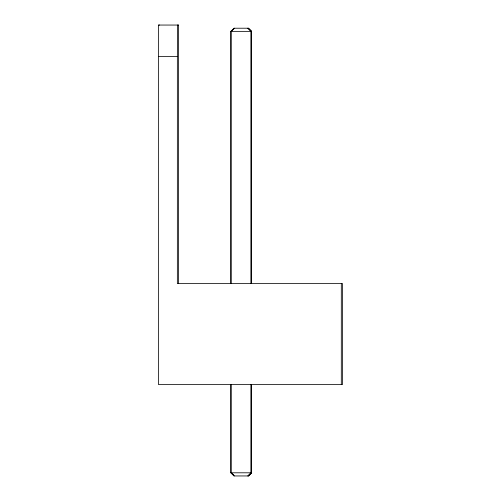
<?xml version="1.0" encoding="UTF-8"?>
<svg xmlns="http://www.w3.org/2000/svg" width="501" height="501" viewBox="0 0 501 501"><rect width="100%" height="100%" fill="white"/><g stroke="black" fill="none" stroke-linecap="round" stroke-linejoin="round"><path stroke-width="0.75" d="M178.444 25.056L177.517 25.05L177.354 56.588L177.354 283.61L342.565 283.61L342.565 384.511L158.435 384.511L158.598 25.05L178.444 25.056L178.606 283.61M234.142 28.213L231.005 31.363L231.005 283.61M231.418 31.363L232.464 30.31M247.939 475.95L251.076 472.8L251.076 384.511M248.358 475.95L251.496 472.8L251.496 384.511M230.898 283.61L230.898 31.363L234.067 28.213L248.427 28.213L251.596 31.363L251.596 283.61M231.312 31.363L233.954 28.739M248.014 475.95L251.183 472.8L251.183 384.511M251.596 384.511L251.596 472.8L248.427 475.95L234.067 475.95L230.898 472.8L230.898 384.511M230.898 31.363L251.183 31.363L251.183 283.61M248.358 28.213L251.596 31.363M158.435 56.588L177.354 56.588M230.898 472.8L251.183 472.8M158.598 25.05L159.525 25.056M248.014 28.213L251.183 31.363M231.312 472.8L233.954 475.424M247.939 28.213L251.076 31.363L251.076 283.61M231.418 472.8L232.464 473.846M234.142 475.95L231.005 472.8L231.005 384.511M341.313 283.61L341.313 384.511M251.496 31.363L251.496 283.61"/></g></svg>
